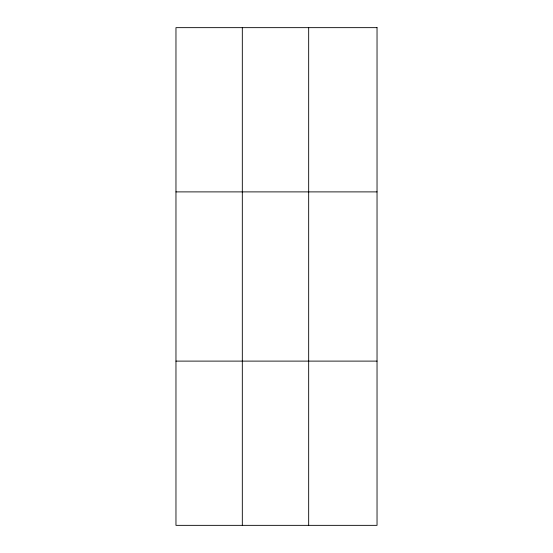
<?xml version="1.0" encoding="UTF-8"?>
<svg xmlns="http://www.w3.org/2000/svg" width="553" height="553" viewBox="0 0 553 553"><rect width="100%" height="100%" fill="white"/><g stroke="black" fill="none" stroke-linecap="round" stroke-linejoin="round"><path stroke-width="0.83" d="M242.318 27.65L242.318 525.35M308.671 27.65L308.671 525.35M175.965 191.891L377.035 191.891M175.965 361.109L377.035 361.109M377.035 27.65L377.035 525.35L175.965 525.35L175.965 27.65L377.035 27.65"/></g></svg>
